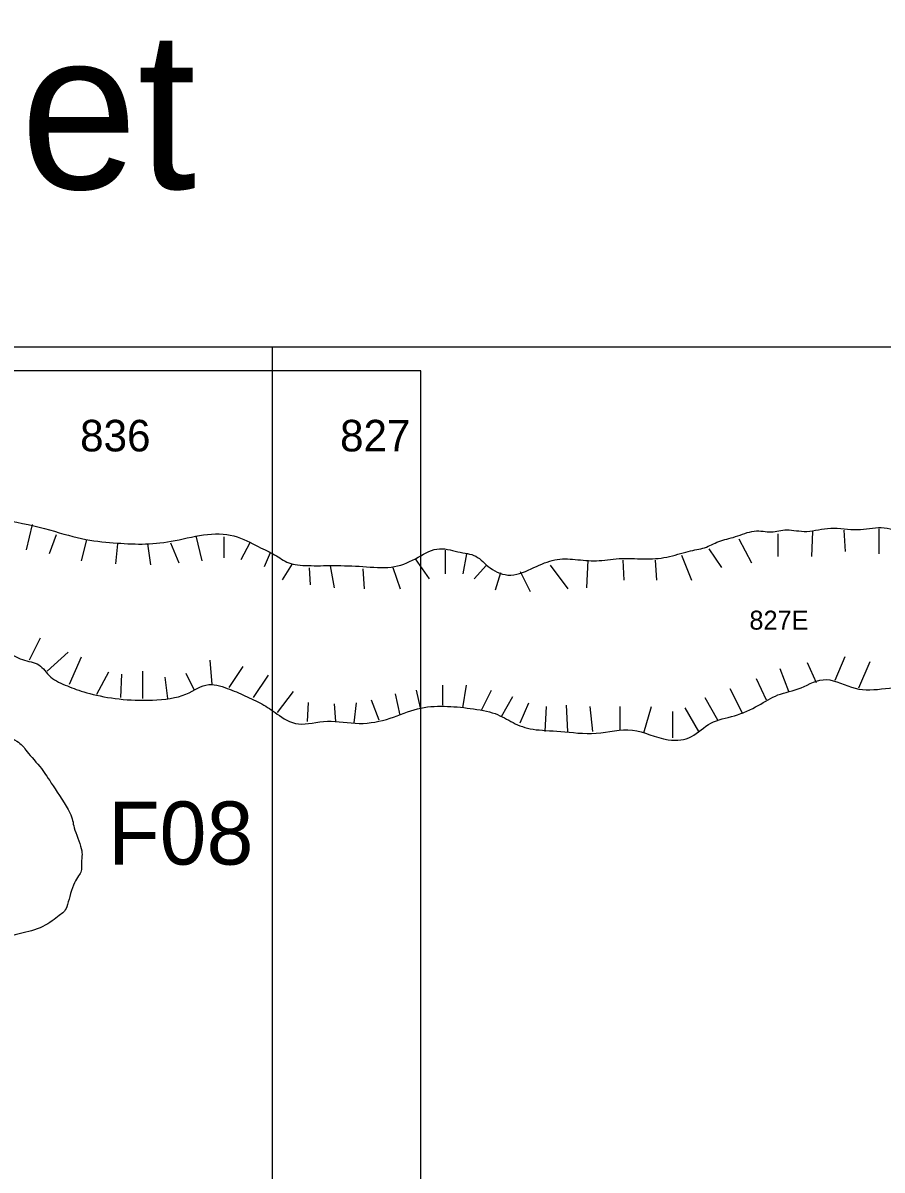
# Model space of a CAD drawing. Extents: x 161.9 to 213.3, y -308.9 to -257.7.
# Drawn here: x 188.03 to 194.83, y -268.52 to -259.43 of the extents above; entities that cross this region are included whole.
import ezdxf

# ---------------------------------------------------------------- set-up
doc = ezdxf.new("R2010")
doc.units = 0
for name, color, linetype in [('exc_ unit #', 7, 'Continuous'), ('Features', 7, 'Continuous'), ('Grid', 7, 'Continuous'), ('Hypo Footprint', 7, 'Continuous'), ('Labels', 7, 'Continuous'), ('Level 14', 7, 'Continuous'), ('misc postholes', 7, 'Continuous')]:
    doc.layers.add(name, color=color, linetype=linetype)

msp = doc.modelspace()

# ---------------------------------------------------------------- linework, layer by layer
at = {"layer": 'Features'}
for p, q in [((188.099, -263.406), (188.051, -263.605)), ((188.099, -263.406), (188.051, -263.605)), ((194.007, -263.48), (194.007, -263.658)), ((194.007, -263.48), (194.007, -263.658)), ((194.284, -263.46), (194.274, -263.658)), ((194.284, -263.46), (194.274, -263.658)), ((194.532, -263.45), (194.541, -263.618)), ((194.532, -263.45), (194.541, -263.618)), ((194.809, -263.44), (194.809, -263.638)), ((194.809, -263.44), (194.809, -263.638)), ((188.289, -263.486), (188.234, -263.637)), ((188.289, -263.486), (188.234, -263.637)), ((188.528, -263.526), (188.488, -263.693)), ((188.528, -263.526), (188.488, -263.693)), ((188.775, -263.558), (188.759, -263.717)), ((188.775, -263.558), (188.759, -263.717)), ((189.013, -263.558), (189.037, -263.725)), ((189.013, -263.558), (189.037, -263.725)), ((189.196, -263.55), (189.26, -263.709)), ((189.196, -263.55), (189.26, -263.709)), ((189.395, -263.494), (189.443, -263.693)), ((189.395, -263.494), (189.443, -263.693)), ((189.618, -263.502), (189.618, -263.669)), ((189.618, -263.502), (189.618, -263.669)), ((189.825, -263.55), (189.753, -263.685)), ((189.825, -263.55), (189.753, -263.685)), ((193.7, -263.519), (193.799, -263.708)), ((193.7, -263.519), (193.799, -263.708)), ((189.984, -263.629), (189.936, -263.741)), ((189.984, -263.629), (189.936, -263.741)), ((191.373, -263.608), (191.373, -263.797)), ((191.373, -263.608), (191.373, -263.797)), ((191.541, -263.638), (191.512, -263.797)), ((191.541, -263.638), (191.512, -263.797)), ((193.244, -263.648), (193.324, -263.846)), ((193.244, -263.648), (193.324, -263.846)), ((193.462, -263.599), (193.561, -263.747)), ((193.462, -263.599), (193.561, -263.747)), ((190.159, -263.717), (190.079, -263.844)), ((190.159, -263.717), (190.079, -263.844)), ((190.294, -263.749), (190.302, -263.884)), ((190.294, -263.749), (190.302, -263.884)), ((190.461, -263.733), (190.493, -263.908)), ((190.461, -263.733), (190.493, -263.908)), ((190.957, -263.747), (191.016, -263.916)), ((190.957, -263.747), (191.016, -263.916)), ((191.135, -263.678), (191.244, -263.836)), ((191.135, -263.678), (191.244, -263.836)), ((191.7, -263.727), (191.601, -263.836)), ((191.7, -263.727), (191.601, -263.836)), ((192.205, -263.727), (192.343, -263.916)), ((192.205, -263.727), (192.343, -263.916)), ((192.502, -263.688), (192.492, -263.906)), ((192.502, -263.688), (192.492, -263.906)), ((192.779, -263.688), (192.789, -263.846)), ((192.779, -263.688), (192.789, -263.846)), ((193.036, -263.688), (193.046, -263.846)), ((193.036, -263.688), (193.046, -263.846)), ((190.719, -263.757), (190.729, -263.916)), ((190.719, -263.757), (190.729, -263.916)), ((191.809, -263.787), (191.769, -263.925)), ((191.809, -263.787), (191.769, -263.925)), ((191.967, -263.777), (192.046, -263.935)), ((191.967, -263.777), (192.046, -263.935)), ((188.162, -264.306), (188.075, -264.481)), ((188.162, -264.306), (188.075, -264.481)), ((188.218, -264.568), (188.385, -264.417)), ((188.218, -264.568), (188.385, -264.417)), ((188.488, -264.457), (188.393, -264.672)), ((188.488, -264.457), (188.393, -264.672)), ((189.507, -264.481), (189.523, -264.672)), ((189.507, -264.481), (189.523, -264.672)), ((194.462, -264.639), (194.541, -264.451)), ((194.462, -264.639), (194.541, -264.451)), ((188.974, -264.568), (188.974, -264.783)), ((188.974, -264.568), (188.974, -264.783)), ((189.769, -264.529), (189.658, -264.696)), ((189.769, -264.529), (189.658, -264.696)), ((194.096, -264.728), (194.027, -264.55)), ((194.096, -264.728), (194.027, -264.55)), ((194.314, -264.659), (194.244, -264.5)), ((194.314, -264.659), (194.244, -264.5)), ((194.65, -264.698), (194.74, -264.49)), ((194.65, -264.698), (194.74, -264.49)), ((188.703, -264.576), (188.608, -264.752)), ((188.703, -264.576), (188.608, -264.752)), ((188.807, -264.592), (188.799, -264.775)), ((188.807, -264.592), (188.799, -264.775)), ((189.149, -264.616), (189.172, -264.783)), ((189.149, -264.616), (189.172, -264.783)), ((189.316, -264.584), (189.379, -264.712)), ((189.316, -264.584), (189.379, -264.712)), ((189.968, -264.6), (189.849, -264.775)), ((189.968, -264.6), (189.849, -264.775)), ((193.918, -264.797), (193.838, -264.629)), ((193.918, -264.797), (193.838, -264.629)), ((190.167, -264.728), (190.04, -264.895)), ((190.167, -264.728), (190.04, -264.895)), ((191.016, -264.916), (190.977, -264.748)), ((191.016, -264.916), (190.977, -264.748)), ((191.175, -264.857), (191.145, -264.718)), ((191.175, -264.857), (191.145, -264.718)), ((191.353, -264.837), (191.353, -264.679)), ((191.353, -264.837), (191.353, -264.679)), ((191.512, -264.857), (191.541, -264.679)), ((191.512, -264.857), (191.541, -264.679)), ((191.66, -264.877), (191.739, -264.718)), ((191.66, -264.877), (191.739, -264.718)), ((193.73, -264.906), (193.631, -264.708)), ((193.73, -264.906), (193.631, -264.708)), ((190.286, -264.815), (190.278, -264.966)), ((190.286, -264.815), (190.278, -264.966)), ((190.492, -264.827), (190.502, -264.966)), ((190.492, -264.827), (190.502, -264.966)), ((190.65, -264.976), (190.67, -264.817)), ((190.65, -264.976), (190.67, -264.817)), ((190.848, -264.956), (190.789, -264.797)), ((190.848, -264.956), (190.789, -264.797)), ((191.819, -264.926), (191.908, -264.768)), ((191.819, -264.926), (191.908, -264.768)), ((191.967, -264.976), (192.036, -264.817)), ((191.967, -264.976), (192.036, -264.817)), ((192.343, -265.045), (192.333, -264.837)), ((192.343, -265.045), (192.333, -264.837)), ((193.532, -264.956), (193.432, -264.778)), ((193.532, -264.956), (193.432, -264.778)), ((192.165, -265.045), (192.175, -264.847)), ((192.165, -265.045), (192.175, -264.847)), ((192.541, -265.045), (192.522, -264.847)), ((192.541, -265.045), (192.522, -264.847)), ((192.759, -265.035), (192.759, -264.847)), ((192.759, -265.035), (192.759, -264.847)), ((192.947, -265.055), (193.007, -264.847)), ((192.947, -265.055), (193.007, -264.847)), ((193.175, -265.095), (193.175, -264.887)), ((193.175, -265.095), (193.175, -264.887)), ((193.383, -265.045), (193.274, -264.857)), ((193.383, -265.045), (193.274, -264.857))]:
    msp.add_line(p, q, dxfattribs=at)
for points in [[(184.278, -263.309), (184.327, -263.326), (184.422, -263.346), (184.596, -263.326), (184.766, -263.295), (184.901, -263.144), (184.967, -263.016), (185.085, -262.896), (185.241, -262.938), (185.423, -262.964), (185.634, -263.015), (185.87, -263.078), (186.078, -263.006), (186.314, -263.006), (186.501, -263.062), (186.717, -263.123), (186.949, -263.159), (187.209, -263.213), (187.503, -263.355), (187.837, -263.354), (188.211, -263.435), (188.495, -263.529), (188.746, -263.551), (188.97, -263.565), (189.194, -263.547), (189.461, -263.476), (189.705, -263.477), (189.901, -263.59), (190.024, -263.639), (190.124, -263.72), (190.277, -263.734), (190.485, -263.729), (190.72, -263.735), (190.951, -263.759), (191.139, -263.683), (191.305, -263.571), (191.475, -263.629), (191.624, -263.639), (191.714, -263.756), (191.89, -263.834), (192.08, -263.744), (192.24, -263.672), (192.401, -263.68), (192.57, -263.701), (192.746, -263.668), (192.947, -263.681), (193.129, -263.673), (193.306, -263.61), (193.431, -263.598), (193.535, -263.533), (193.67, -263.509), (193.825, -263.44), (193.96, -263.477), (194.071, -263.432), (194.236, -263.477), (194.421, -263.417), (194.645, -263.462), (194.826, -263.41), (195.02, -263.476), (195.183, -263.463), (195.36, -263.422), (195.543, -263.31), (195.773, -263.349), (196.004, -263.313), (196.169, -263.3), (196.315, -263.308), (196.421, -263.397), (196.598, -263.396), (196.724, -263.592), (196.896, -263.464), (197.096, -263.315), (197.287, -263.072), (197.626, -263.064), (197.8, -263.071), (198, -263.09)], [(172.01, -263.927), (172.075, -263.915), (172.18, -263.904), (172.355, -263.931), (172.535, -263.934), (172.741, -263.892), (172.93, -263.949), (173.175, -264.029), (173.45, -264.075), (173.78, -264.085), (174.083, -264.078), (174.404, -264.159), (174.73, -264.265), (175.083, -264.254), (175.394, -264.26), (175.662, -264.305), (175.891, -264.254), (176.122, -264.169), (176.418, -264.201), (176.635, -264.051), (176.87, -263.948), (177.093, -263.983), (177.333, -264.009), (177.602, -264.033), (177.839, -264.075), (178.132, -263.976), (178.393, -264.044), (178.701, -264.013), (178.92, -264.159), (179.185, -264.187), (179.384, -264.346), (179.63, -264.386), (179.846, -264.307), (180.075, -264.259), (180.315, -264.252), (180.551, -264.243), (180.836, -264.205), (181.128, -264.231), (181.468, -264.225), (181.734, -264.287), (181.988, -264.265), (182.176, -264.393), (182.364, -264.453), (182.605, -264.405), (182.86, -264.375), (183.135, -264.334), (183.348, -264.438), (183.543, -264.452), (183.763, -264.54), (183.897, -264.402), (184.09, -264.446), (184.257, -264.569), (184.471, -264.575), (184.674, -264.573), (184.895, -264.583), (185.072, -264.482), (185.209, -264.432), (185.357, -264.395), (185.509, -264.416), (185.668, -264.457), (185.807, -264.479), (185.945, -264.591), (186.13, -264.545), (186.281, -264.61), (186.426, -264.632), (186.558, -264.68), (186.734, -264.765), (186.939, -264.708), (187.171, -264.659), (187.37, -264.64), (187.528, -264.471), (187.713, -264.462), (187.894, -264.401), (188.017, -264.489), (188.165, -264.498), (188.233, -264.625), (188.38, -264.686), (188.513, -264.739), (188.756, -264.79), (189.008, -264.804), (189.311, -264.778), (189.473, -264.645), (189.653, -264.704), (189.783, -264.76), (189.926, -264.826), (190.031, -264.9), (190.198, -265.018), (190.435, -264.942), (190.69, -264.999), (190.942, -264.948), (191.151, -264.851), (191.365, -264.84), (191.57, -264.86), (191.782, -264.896), (191.904, -264.979), (192.059, -265.037), (192.276, -265.038), (192.569, -265.08), (192.86, -264.995), (193.035, -265.096), (193.14, -265.11)], [(193.14, -265.11), (193.213, -265.12), (193.329, -265.107), (193.469, -264.959), (193.664, -264.931), (193.863, -264.84), (194, -264.745), (194.193, -264.714), (194.386, -264.59), (194.62, -264.73), (194.855, -264.706), (195.123, -264.677), (195.407, -264.618), (195.703, -264.652), (196.025, -264.611), (196.288, -264.468), (196.499, -264.315), (196.688, -264.255), (196.873, -264.253), (197.066, -264.27), (197.241, -264.384), (197.471, -264.426), (197.699, -264.5), (197.838, -264.558), (198, -264.615)]]:
    msp.add_open_spline(points, degree=3, dxfattribs=at)
at = {"layer": 'Grid'}
for points in [[(170, -272.006), (170, -280), (198, -280), (198, -262), (179.996, -262)], [(170, -272.006), (170, -280), (198, -280), (198, -262), (179.996, -262)], [(190, -262), (190, -270), (198, -270)], [(190, -262), (190, -270), (198, -270)]]:
    msp.add_lwpolyline(points, dxfattribs=at)
at = {"layer": 'Hypo Footprint'}
msp.add_lwpolyline([(179.18, -276.187), (191.18, -276.187), (191.18, -262.187), (179.18, -262.187)], close=True, dxfattribs=at)
at = {"layer": 'misc postholes'}
msp.add_open_spline([(187.1472, -266.6078), (187.202, -266.6557), (187.324, -266.801), (187.623, -266.804), (187.6, -266.692), (187.858, -266.687), (187.995, -266.647), (188.193, -266.603), (188.327, -266.488), (188.373, -266.469), (188.419, -266.236), (188.502, -266.161), (188.482, -266.076), (188.508, -265.993), (188.414, -265.785), (188.429, -265.72), (188.242, -265.445), (188.188, -265.351), (188.037, -265.186), (188.019, -265.14), (187.828, -265.038), (187.836, -264.941), (187.507, -264.915), (187.59, -264.871), (187.251, -264.972), (187.33, -264.979), (187.205, -265.048), (187.043, -265.122), (186.993, -265.176), (186.912, -265.32), (186.932, -265.285), (186.899, -265.329), (186.908, -265.38), (186.91, -265.505), (186.925, -265.53), (186.978, -265.737), (186.929, -265.844), (186.951, -265.905), (186.932, -265.973), (187.004, -266.161), (186.975, -266.163), (187.012, -266.377), (186.988, -266.371), (186.995, -266.514), (187.0923, -266.56), (187.1472, -266.6078)], degree=3, dxfattribs=at)

# ---------------------------------------------------------------- texts
at = {"layer": 'exc_ unit #'}
for s, p in [('836', (188.4786, -262.826)), ('827', (190.5386, -262.826))]:
    msp.add_text(s, height=0.25, dxfattribs=at).set_placement(p)
at = {"layer": 'Labels'}
for s, height, p in [('12 x 14 feet', 1.249998, (180.663, -260.746)), ('827E', 0.15, (193.7828, -264.238))]:
    msp.add_text(s, height=height, dxfattribs=at).set_placement(p)
at = {"layer": 'Level 14'}
msp.add_text('F08', height=0.5, dxfattribs=at).set_placement((188.7, -266.1))

doc.saveas('drawing.dxf')
